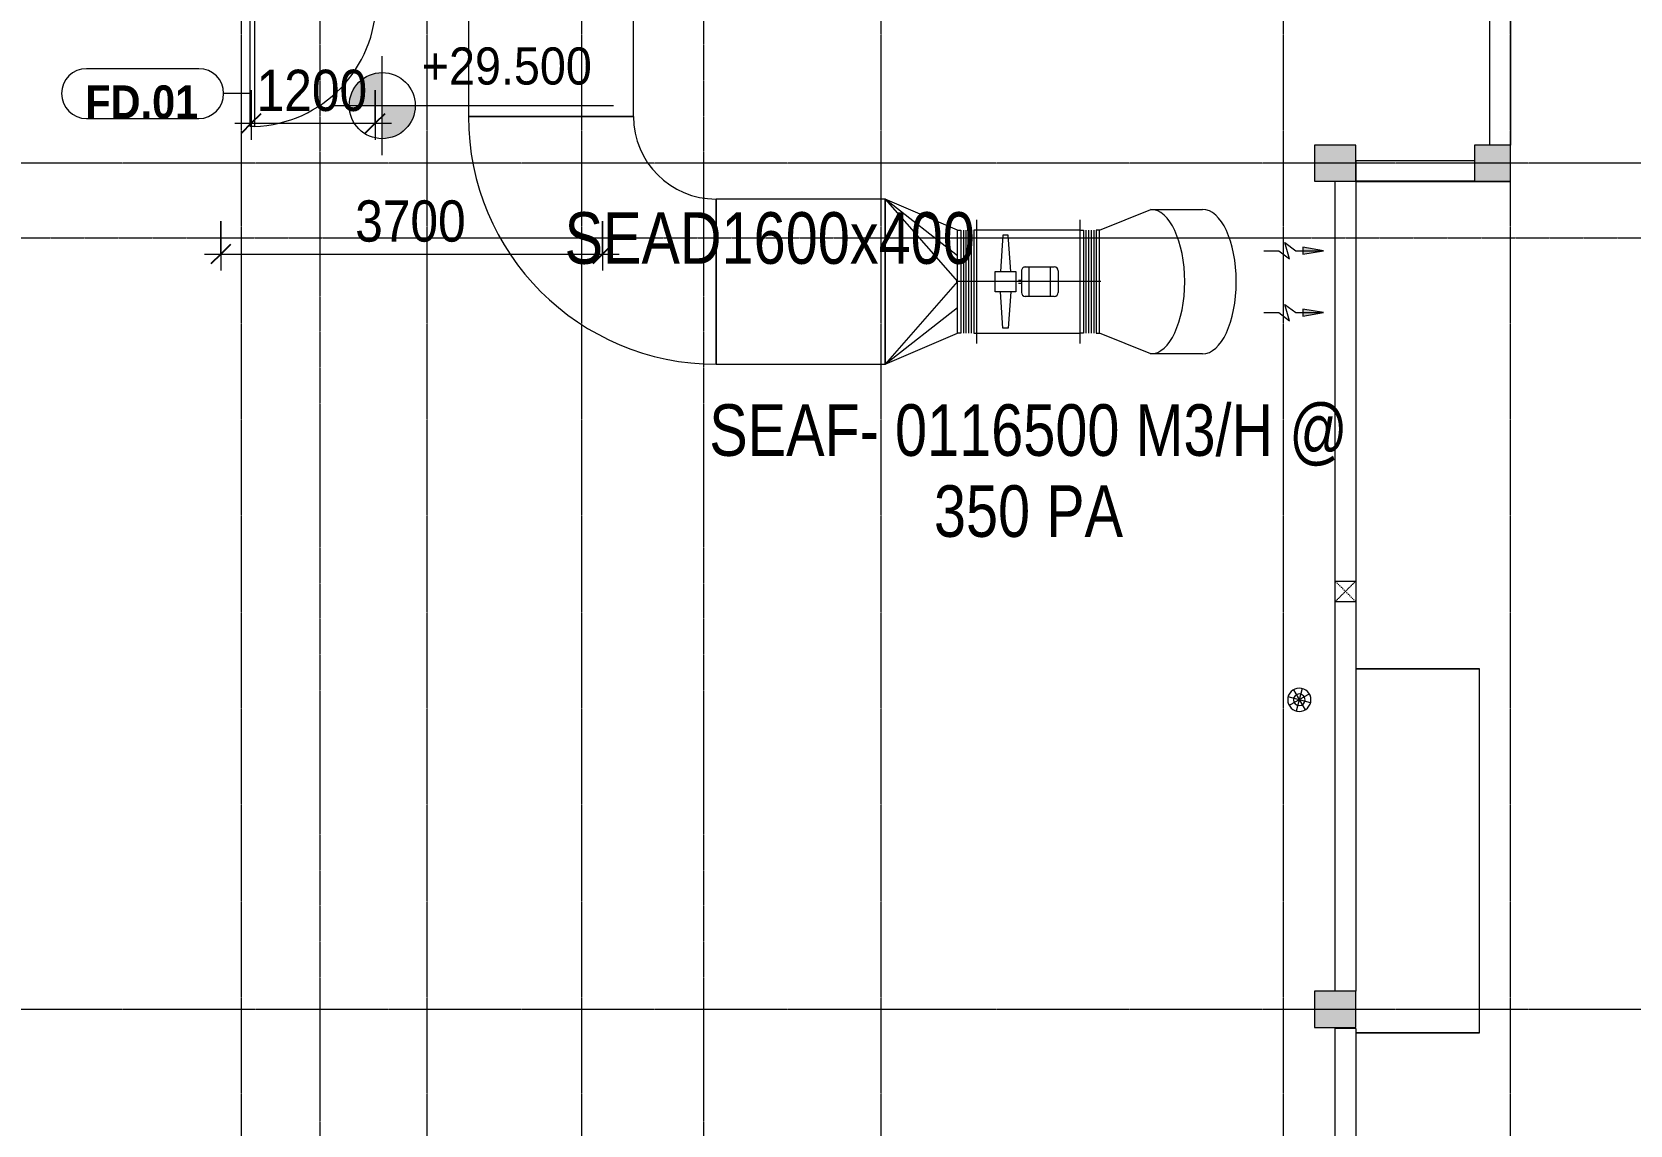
# Model space of a CAD drawing. Header units: millimetres. Extents: x 27447 to 251759, y -15958 to 82948.
# Drawn here: x 40622 to 56111, y 60616 to 71208 of the extents above; entities that cross this region are included whole.
import ezdxf

# ---------------------------------------------------------------- set-up
doc = ezdxf.new("R2010")
doc.units = ezdxf.units.MM
for name, pattern in [('Dash', [6, 3, -3]), ('Dash Dot 3_16_', [7.9375, 4.7625, -1.5875, 0, -1.5875]), ('Grid Line', [22.225, 12.7, -3.175, 3.175, -3.175])]:
    doc.linetypes.add(name, pattern=pattern)
for name, color, linetype, lineweight in [('0-1', 7, 'Continuous', 5), ('A-ANNO-DIMS', 211, 'Continuous', 9), ('A-ANNO-DIMS-160', 211, 'Continuous', 9), ('A-DETL-GENF-1', 1, 'Continuous', 9), ('A-DOOR-1', 1, 'Continuous', 9), ('A-DOOR-FRAM-1', 1, 'Continuous', 9), ('A-DOOR-IDEN', 31, 'Continuous', 9), ('A-FLOR', 192, 'Continuous', 9), ('A-FLOR-1', 250, 'Continuous', 9), ('A-WALL', 113, 'Continuous', 9), ('G-ANNO-DIMS', 111, 'Continuous', 9), ('G-ANNO-SYMB-1', 111, 'Dash Dot 3_16_', 18), ('G-IMPT', 8, 'Continuous', 9), ('G-IMPT-3', 7, 'Continuous', 9), ('M-EQPM', 50, 'Continuous', 9), ('S-COLS', 52, 'Continuous', 9), ('S-COLS-1', 52, 'Continuous', 5), ('S-COLS-2', 7, 'Continuous', 18), ('S-COLS-HDLN', 52, 'Dash', 9), ('S-GRID-1', 1, 'Grid Line', 9)]:
    doc.layers.add(name, color=color, linetype=linetype, lineweight=lineweight)
doc.styles.add('Arial_2', font='arial_0.ttf', dxfattribs={"width": 0.8, "height": 500})
doc.styles.add('Arial_4', font='arial_0.ttf', dxfattribs={"width": 0.9, "height": 360})
doc.styles.add('Arial_B', font='arialbd_0.ttf', dxfattribs={"width": 0.9, "height": 320})
doc.styles.add('UTM Avo', font='UTM Avo.ttf', dxfattribs={"width": 0.9, "height": 400})
doc.dimstyles.new('1_Dim_chi_tiet_2_5', dxfattribs={"dimscale": 304.8, "dimtxt": 399.720379, "dimasz": 0.629921, "dimexe": 0.524934, "dimexo": 0.0625, "dimgap": 0.052493, "dimtad": 1, "dimdec": 0, "dimrnd": 5, "dimzin": 0, "dimdsep": 46, "dimtxsty": 'UTM Avo', "dimblk1": 'OBLIQUE', "dimblk2": 'OBLIQUE', "dimsah": 1, "dimcen": 0.09, "dimdle": 0.524934, "dimazin": 0, "dimtfac": 1, "dimtdec": 4, "dimtix": 1, "dimtmove": 0, "dimatfit": 3, "dimfxl": 1.049869, "dimfxlon": 1, "dimtvp": 1, "dimtolj": 1, "dimtzin": 0, "dimarcsym": 2})

# ---------------------------------------------------------------- blocks, each defined once
blk = doc.blocks.new('NCV_TKTC_KET CAU_rvt-1-TKCS_MB TUM MÁI')
at = {"layer": 'S-COLS-1'}
for points in [[(53453, 69762), (53453, 70112), (53053, 70112), (53053, 69762)], [(54953, 69762), (54953, 70112), (54603, 70112), (54603, 69762)], [(53453, 61562), (53453, 61912), (53053, 61912), (53053, 61562)]]:
    blk.add_hatch(color=256, dxfattribs=at).paths.add_polyline_path(points)
at = {"layer": 'A-FLOR-1'}
for p, q in [((54653, 65034), (53453, 65034)), ((54653, 61512), (54653, 65034)), ((53453, 61512), (54653, 61512))]:
    blk.add_line(p, q, dxfattribs=at)
at = {"layer": 'S-COLS-2'}
for p, q in [((53053, 70112), (53053, 69762)), ((53453, 70112), (53053, 70112)), ((53453, 69762), (53453, 70112)), ((54603, 70112), (54603, 69762)), ((54953, 70112), (54603, 70112)), ((54953, 69762), (54953, 70112)), ((53053, 69762), (53453, 69762)), ((54603, 69762), (54953, 69762)), ((53053, 61912), (53053, 61562)), ((53453, 61912), (53053, 61912)), ((53453, 61562), (53453, 61912)), ((53053, 61562), (53453, 61562))]:
    blk.add_line(p, q, dxfattribs=at)
blk = doc.blocks.new('FD_01 - FD_01-1200x2200mm-1787917-TKCS_MB TUM MÁI')
at = {"layer": 'A-DETL-GENF-1'}
for p, q in [((570, 100), (570, 1320)), ((570, 1320), (610, 1320)), ((610, 1320), (610, 100)), ((610, 100), (570, 100))]:
    blk.add_line(p, q, dxfattribs=at)
blk.add_arc((610, 100), 1220, 91.8789, 180, dxfattribs=at)
at = {"layer": 'A-DOOR-FRAM-1'}
for p, q in [((-610, 100), (-645, 100)), ((-610, 60), (-610, 100)), ((-600, 60), (-610, 60)), ((-600, -100), (-600, 60)), ((610, 60), (600, 60)), ((600, 60), (600, -100)), ((645, 100), (610, 100)), ((610, 100), (610, 60)), ((-645, -100), (-600, -100)), ((600, -100), (645, -100))]:
    blk.add_line(p, q, dxfattribs=at)
blk = doc.blocks.new('TKTC_XREF_260130_MB TUM MAI - TKTC_XREF_260130_MB TUM MAI_dwg_RD-4167670-TKCS_MB TUM MÁI')
at = {"layer": 'G-IMPT'}
for p, q in [((-75, 0), (75, 0)), ((-53, 53), (53, -53)), ((-53, -53), (53, 53)), ((0, 75), (0, -75))]:
    blk.add_line(p, q, dxfattribs=at)
for radius in [75, 37.5]:
    blk.add_circle((0, 0), radius, dxfattribs=at)
blk = doc.blocks.new('TKTC_XREF_260130_MB TUM MAI - TKTC_XREF_260130_MB TUM MAI_dwg-4167669-TKCS_MB TUM MÁI')
at = {"layer": 'G-IMPT'}
blk.add_line((-149699, -791408), (-148199, -791408), dxfattribs=at)
at = {"layer": 'G-IMPT', "flags": 128}
blk.add_lwpolyline([(-149699, -799658), (-148499, -799658), (-148499, -796134), (-149699, -796134)], dxfattribs=at)
at = {"extrusion": (0, 0, -1), "xscale": 1.5, "yscale": 1.5, "zscale": -1.5, "rotation": 330.0137897223599}
blk.add_blockref('TKTC_XREF_260130_MB TUM MAI - TKTC_XREF_260130_MB TUM MAI_dwg_RD-4167670-TKCS_MB TUM MÁI', (150246, -796431), dxfattribs=at)
blk = doc.blocks.new('TKTC_XREF_260130_MB TUM MAI - TKTC_XREF_251221_MB TUM MAI-2041484-TKCS_MB TUM MÁI')
blk.add_blockref('TKTC_XREF_260130_MB TUM MAI - TKTC_XREF_260130_MB TUM MAI_dwg-4167669-TKCS_MB TUM MÁI', (169499, 843934))
blk = doc.blocks.new('G1_SOF - BO TRU - 200x200-3061822-TKCS_MB TUM MÁI')
at = {"layer": 'S-COLS'}
for p, q in [((-100, 100), (100, 100)), ((-100, -100), (-100, 100)), ((100, 100), (100, -100)), ((100, -100), (-100, -100))]:
    blk.add_line(p, q, dxfattribs=at)
at = {"layer": 'S-COLS-HDLN'}
for p, q in [((100, 100), (-100, -100)), ((-100, 100), (100, -100))]:
    blk.add_line(p, q, dxfattribs=at)
blk = doc.blocks.new('TKTC_QUAT HUT KHOI_260130 - TKTC_QUAT HUT KHOI_260130_dwg_A$C93a11253-flat-1-4168556-TKCS_MB TUM MÁI')
at = {"layer": 'G-IMPT'}
for p, q in [((500, 637), (-500, 637)), ((0, -694), (0, 706)), ((-600, 506), (600, 506)), ((500, 612), (-500, 612)), ((500, 587), (-500, 587)), ((500, 562), (-500, 562)), ((-500, 506), (-500, -494)), ((500, -494), (500, 506)), ((-142, 37), (-142, -244)), ((-142, 0), (142, 0)), ((105, 75), (-105, 75)), ((-16, 104), (-16, 75)), ((16, 104), (16, 75)), ((142, 37), (142, -244)), ((-142, -206), (142, -206)), ((105, -281), (-105, -281)), ((-600, -494), (600, -494)), ((500, -551), (-500, -551)), ((500, -576), (-500, -576)), ((500, -601), (-500, -601)), ((500, -626), (-500, -626))]:
    blk.add_line(p, q, dxfattribs=at)
at = {"layer": 'G-IMPT', "flags": 128}
for points in [[(-500, 662), (-500, 693), (500, 693), (500, 662)], [(-500, 537), (-500, 506), (500, 506), (500, 537)], [(-100, 328), (100, 328), (100, 128), (-100, 128)], [(-500, -526), (-500, -494), (500, -494), (500, -526)], [(-500, -651), (-500, -682), (500, -682), (500, -651)]]:
    blk.add_lwpolyline(points, close=True, dxfattribs=at)
for points in [[(-100, 178), (-450, 203), (-450, 253), (-100, 278)], [(100, 178), (450, 203), (450, 253), (100, 278)]]:
    blk.add_lwpolyline(points, dxfattribs=at)
at = {"layer": 'G-IMPT'}
for centre, start, end in [((-105, 37), 90, 180), ((105, 37), 360, 90), ((-105, -244), 180, 270), ((105, -244), 270, 0)]:
    blk.add_arc(centre, 37.5, start, end, dxfattribs=at)
blk = doc.blocks.new('TKTC_QUAT HUT KHOI_260130 - TKTC_QUAT HUT KHOI_260130_dwg_M-FLOW-ARROW-4168557-TKCS_MB TUM MÁI')
at = {"layer": 'G-IMPT'}
blk.add_hatch(color=256, dxfattribs=at).paths.add_polyline_path([(52938, 68459), (53138, 68492), (52938, 68525)])
for p, q in [((53138, 68492), (52938, 68525)), ((52938, 68525), (52938, 68459)), ((52938, 68459), (53138, 68492))]:
    blk.add_line(p, q, dxfattribs=at)
at = {"layer": 'G-IMPT', "flags": 128}
blk.add_lwpolyline([(52561, 68492), (52705, 68492), (52811, 68412), (52765, 68572), (52871, 68492), (53138, 68492)], dxfattribs=at)
blk = doc.blocks.new('TKTC_QUAT HUT KHOI_260130 - TKTC_QUAT HUT KHOI_260130_dwg_M-FLOW-ARROW-4168558-TKCS_MB TUM MÁI')
at = {"layer": 'G-IMPT'}
blk.add_hatch(color=256, dxfattribs=at).paths.add_polyline_path([(52938, 69059), (53138, 69092), (52938, 69125)])
for p, q in [((53138, 69092), (52938, 69125)), ((52938, 69125), (52938, 69059)), ((52938, 69059), (53138, 69092))]:
    blk.add_line(p, q, dxfattribs=at)
at = {"layer": 'G-IMPT', "flags": 128}
blk.add_lwpolyline([(52561, 69092), (52705, 69092), (52811, 69012), (52765, 69172), (52871, 69092), (53138, 69092)], dxfattribs=at)
blk = doc.blocks.new('TKTC_QUAT HUT KHOI_260130 - TKTC_QUAT HUT KHOI_260130_dwg-4168555-TKCS_MB TUM MÁI')
at = {"layer": 'G-IMPT'}
blk.add_line((46452, 70392), (44852, 70392), dxfattribs=at)
at = {"layer": 'G-IMPT', "flags": 128}
for points in [[(44852, 71512), (44852, 70392), (46452, 70392), (46452, 71512), (46452, 71515)], [(47252, 67992), (48892, 67992), (48892, 69592), (47252, 69592), (47252, 67992), (47252, 69592)], [(51967, 68092), (51467, 68092), (50967, 68292), (50967, 69292), (51467, 69492), (51967, 69492)], [(53453, 61515), (54652, 61515), (54652, 65039), (53453, 65039)]]:
    blk.add_lwpolyline(points, dxfattribs=at)
blk.add_lwpolyline([(48892, 69592), (48892, 67992), (49592, 68292), (49592, 69292)], close=True, dxfattribs=at)
at = {"layer": 'G-IMPT'}
for radius in [2400, 800]:
    blk.add_arc((47252, 70392), radius, 180, 270, dxfattribs=at)
for centre in [(51467, 68792), (51967, 68792)]:
    blk.add_ellipse(centre, major_axis=(0, 700), ratio=0.467548, start_param=3.141593, end_param=6.283185, dxfattribs=at)
at = {"layer": 'M-EQPM', "flags": 128}
blk.add_lwpolyline([(49592, 69042), (48892, 69592), (49592, 68792), (48892, 67992), (49592, 68542)], dxfattribs=at)
at = {"rotation": 90}
blk.add_blockref('TKTC_QUAT HUT KHOI_260130 - TKTC_QUAT HUT KHOI_260130_dwg_A$C93a11253-flat-1-4168556-TKCS_MB TUM MÁI', (50286, 68792), dxfattribs=at)
for name in ['TKTC_QUAT HUT KHOI_260130 - TKTC_QUAT HUT KHOI_260130_dwg_M-FLOW-ARROW-4168558-TKCS_MB TUM MÁI', 'TKTC_QUAT HUT KHOI_260130 - TKTC_QUAT HUT KHOI_260130_dwg_M-FLOW-ARROW-4168557-TKCS_MB TUM MÁI']:
    blk.add_blockref(name, (0, 0))
at = {"layer": 'G-IMPT-3', "char_height": 500, "attachment_point": 2, "line_spacing_factor": 0.941778, "style": 'Arial_2'}
for s, insert, width in [('SEAD1600x400', (47772, 69465), 2901.59), ('SEAF- 0116500 M3/H @ 350 PA', (50280, 67604), 6758.14)]:
    blk.add_mtext(s, dxfattribs=dict(at, insert=insert, width=width))
blk = doc.blocks.new('TKTC_QUAT HUT KHOI_260130 - TKTC_QUAT HUT KHOI_260130-2046036-TKCS_MB TUM MÁI')
blk.add_blockref('TKTC_QUAT HUT KHOI_260130 - TKTC_QUAT HUT KHOI_260130_dwg-4168555-TKCS_MB TUM MÁI', (-33652, -17239))
blk = doc.blocks.new('TKTC_BON NUOC MAI_260130 - TKTC_BON NUOC MAI_260130_dwg-3426650-TKCS_MB TUM MÁI')
at = {"layer": 'G-IMPT', "flags": 128}
blk.add_lwpolyline([(-149699, -799658), (-148499, -799658), (-148499, -796134), (-149699, -796134)], dxfattribs=at)
blk = doc.blocks.new('TKTC_BON NUOC MAI_260130 - TKTC_BON NUOC MAI_260130-2047084-TKCS_MB TUM MÁI')
blk.add_blockref('TKTC_BON NUOC MAI_260130 - TKTC_BON NUOC MAI_260130_dwg-3426650-TKCS_MB TUM MÁI', (169499, 843934))
blk = doc.blocks.new('Spot Elevations - M_Spot Elevation - Target Filled-350595-TKCS_MB TUM MÁI')
at = {"layer": 'G-ANNO-DIMS'}
h = blk.add_hatch(color=256, dxfattribs=at)
edge = h.paths.add_edge_path()
edge.add_line((0, 0), (-2, 0))
edge.add_arc((0, 0), 2, 90, 180, ccw=False)
edge.add_line((0, 2), (0, 0))
h = blk.add_hatch(color=256, dxfattribs=at)
edge = h.paths.add_edge_path()
edge.add_line((0, 0), (2, 0))
edge.add_arc((0, 0), 2, 270, 360, ccw=False)
edge.add_line((0, -2), (0, 0))
for p, q in [((0, -3), (0, 3)), ((-3, 0), (14, 0))]:
    blk.add_line(p, q, dxfattribs=at)
blk.add_circle((0, 0), 2, dxfattribs=at)
blk = doc.blocks.new('STN_Door Tag - STN_Door Tag-1788670-TKCS_MB TUM MÁI')
at = {"layer": 'A-DOOR-IDEN'}
for p, q in [((-3.37, 1.495), (3.431, 1.495)), ((-3.37, -1.524), (3.431, -1.524))]:
    blk.add_line(p, q, dxfattribs=at)
for centre, start, end in [((-3.37, -0.015), 90, 270), ((3.431, -0.015), 270, 90)]:
    blk.add_arc(centre, 1.509, start, end, dxfattribs=at)
blk = doc.blocks.new('DIMBLOCK8-TKCS_MB TUM MÁI')
at = {"layer": 'A-ANNO-DIMS-160'}
for p, q in [((42748, 70643), (42748, 70163)), ((42748, 70323), (42748, 70643)), ((43948, 70643), (43948, 70163)), ((43948, 70323), (43948, 70643)), ((42588, 70323), (44108, 70323))]:
    blk.add_line(p, q, dxfattribs=at)
at = {"layer": 'A-ANNO-DIMS-160', "lineweight": 25}
for p, q in [((42748, 70323), (42652, 70227)), ((42748, 70323), (42844, 70419)), ((43948, 70323), (43852, 70227)), ((43948, 70323), (44044, 70419))]:
    blk.add_line(p, q, dxfattribs=at)
at = {"layer": 'A-ANNO-DIMS-160', "color": 0, "insert": (42800, 70842), "char_height": 400, "width": 1314.64, "attachment_point": 1, "line_spacing_factor": 1.110334, "style": 'UTM Avo'}
blk.add_mtext('1200', dxfattribs=at)
blk = doc.blocks.new('_Oblique')
at = {"color": 0, "linetype": 'ByBlock', "lineweight": -2}
blk.add_line((-0.5, -0.5), (0.5, 0.5), dxfattribs=at)
blk = doc.blocks.new('DIMBLOCK50-TKCS_MB TUM MÁI')
at = {"layer": 'A-ANNO-DIMS-160'}
for p, q in [((42453, 69376), (42453, 68896)), ((42453, 69056), (42453, 69376)), ((46153, 69376), (46153, 68896)), ((46153, 69056), (46153, 69376)), ((42293, 69056), (46313, 69056))]:
    blk.add_line(p, q, dxfattribs=at)
at = {"layer": 'A-ANNO-DIMS-160', "lineweight": 25}
for p, q in [((42453, 69056), (42549, 69152)), ((46153, 69056), (46249, 69152)), ((42453, 69056), (42357, 68960)), ((46153, 69056), (46057, 68960))]:
    blk.add_line(p, q, dxfattribs=at)
at = {"layer": 'A-ANNO-DIMS-160', "color": 0, "insert": (43755, 69576), "char_height": 400, "width": 1314.64, "attachment_point": 1, "line_spacing_factor": 1.110334, "style": 'UTM Avo'}
blk.add_mtext('3700', dxfattribs=at)

msp = doc.modelspace()

# ---------------------------------------------------------------- linework, layer by layer
at = {"layer": 'A-DOOR-IDEN'}
msp.add_line((42737.7, 70612.3), (42480, 70612.3), dxfattribs=at)
at = {"layer": 'A-FLOR'}
msp.add_line((53252.6, 61551.9), (53252.6, 61561.9), dxfattribs=at)
at = {"layer": 'A-WALL'}
for p, q in [((54752.6, 70111.8), (54752.6, 73036.9)), ((54952.6, 73036.9), (54952.6, 70111.8)), ((53452.6, 69961.9), (54602.6, 69961.9)), ((53452.6, 69961.9), (53452.6, 61911.9)), ((53252.6, 61911.9), (53252.6, 69761.9)), ((54602.6, 69761.9), (53452.6, 69761.9)), ((53252.6, 53661.9), (53252.6, 61551.9)), ((53452.6, 61551.9), (53252.6, 61551.9)), ((53452.6, 61551.9), (53452.6, 53661.9))]:
    msp.add_line(p, q, dxfattribs=at)
at = {"layer": 'G-ANNO-SYMB-1'}
for p, q in [((43411.3, 82567), (43411.3, 13851.9)), ((47131.3, 82567), (47131.3, 13851.9)), ((27827.8, 69211.5), (133630.6, 69211.5))]:
    msp.add_line(p, q, dxfattribs=at)
at = {"layer": 'S-GRID-1'}
for p, q in [((42652.6, 19295.8), (42652.6, 76449.5)), ((44452.6, 19295.8), (44452.6, 76449.5)), ((45952.6, 19295.8), (45952.6, 76449.5)), ((48852.6, 19295.8), (48852.6, 76449.5)), ((52752.6, 19295.8), (52752.6, 76449.5)), ((54952.6, 19295.8), (54952.6, 76449.5)), ((128131.3, 69936.9), (34592.6, 69936.9)), ((128131.3, 61736.9), (34592.6, 61736.9))]:
    msp.add_line(p, q, dxfattribs=at)

# ---------------------------------------------------------------- block references
at = {"layer": '0-1'}
msp.add_blockref('NCV_TKTC_KET CAU_rvt-1-TKCS_MB TUM MÁI', (0, 0), dxfattribs=at)
at = {"layer": 'A-DOOR-1', "rotation": 180}
msp.add_blockref('FD_01 - FD_01-1200x2200mm-1787917-TKCS_MB TUM MÁI', (43347.6, 71611.9), dxfattribs=at)
at = {"layer": 'A-DOOR-IDEN', "xscale": 159.9999999999999, "yscale": 159.9999999999999, "zscale": 159.9999999999999}
msp.add_blockref('STN_Door Tag - STN_Door Tag-1788670-TKCS_MB TUM MÁI', (41689.6, 70613), dxfattribs=at)
at = {"layer": 'G-ANNO-DIMS', "xscale": 159.9999999999999, "yscale": 159.9999999999999, "zscale": 159.9999999999999}
msp.add_blockref('Spot Elevations - M_Spot Elevation - Target Filled-350595-TKCS_MB TUM MÁI', (44017.3, 70493.8), dxfattribs=at)
at = {"layer": 'M-EQPM'}
for name, p in [('TKTC_BON NUOC MAI_260130 - TKTC_BON NUOC MAI_260130-2047084-TKCS_MB TUM MÁI', (33652.6, 17236.9)), ('TKTC_QUAT HUT KHOI_260130 - TKTC_QUAT HUT KHOI_260130-2046036-TKCS_MB TUM MÁI', (33652.6, 17235.3)), ('TKTC_XREF_260130_MB TUM MAI - TKTC_XREF_251221_MB TUM MAI-2041484-TKCS_MB TUM MÁI', (33652.6, 17233.6))]:
    msp.add_blockref(name, p, dxfattribs=at)
at = {"layer": 'S-COLS'}
msp.add_blockref('G1_SOF - BO TRU - 200x200-3061822-TKCS_MB TUM MÁI', (53352.5, 65786.9), dxfattribs=at)

# ---------------------------------------------------------------- texts
at = {"layer": 'A-DOOR-IDEN', "insert": (41686.3, 70527.6), "char_height": 320, "width": 1124.64, "attachment_point": 5, "line_spacing_factor": 0.936439, "style": 'Arial_B'}
msp.add_mtext('\\pt7.2,14.4,21.6,28.8,36,43.2,50.4,57.6,64.8,72,79.2,86.4,93.6,100.8,108,115.2,122.4,129.6,136.8,144,151.2,158.4,165.6,172.8,180,187.2,194.4,201.6,208.8,216,223.2,230.4;FD.01', dxfattribs=at)
at = {"layer": 'G-ANNO-DIMS', "insert": (44400.1, 71058.1), "char_height": 360, "width": 1961.298, "attachment_point": 1, "line_spacing_factor": 0.941778, "style": 'Arial_4'}
msp.add_mtext('+29.500', dxfattribs=at)

# ---------------------------------------------------------------- dimensions: what is measured, and where the dimension line sits
at = {"layer": 'A-ANNO-DIMS'}
for base, p1, p2, override, picture, middle in [((43947.6, 70322.7), (42747.6, 70642.7), (43947.6, 70642.7), {"dimpost": '<>', "dimfxl": 1200}, 'DIMBLOCK8-TKCS_MB TUM MÁI', (43347.6, 70545.7)), ((46152.6, 69056.5), (42452.6, 69376.5), (46152.6, 69376.5), {"dimpost": '<>', "dimfxl": 3700}, 'DIMBLOCK50-TKCS_MB TUM MÁI', (44302.6, 69279.5))]:
    dim = msp.add_linear_dim(base=base, p1=p1, p2=p2, dimstyle='1_Dim_chi_tiet_2_5', override=override, dxfattribs=at)
    dim.commit()
    dim.dimension.update_dxf_attribs({"geometry": picture, "text_midpoint": middle})

doc.saveas('drawing.dxf')
